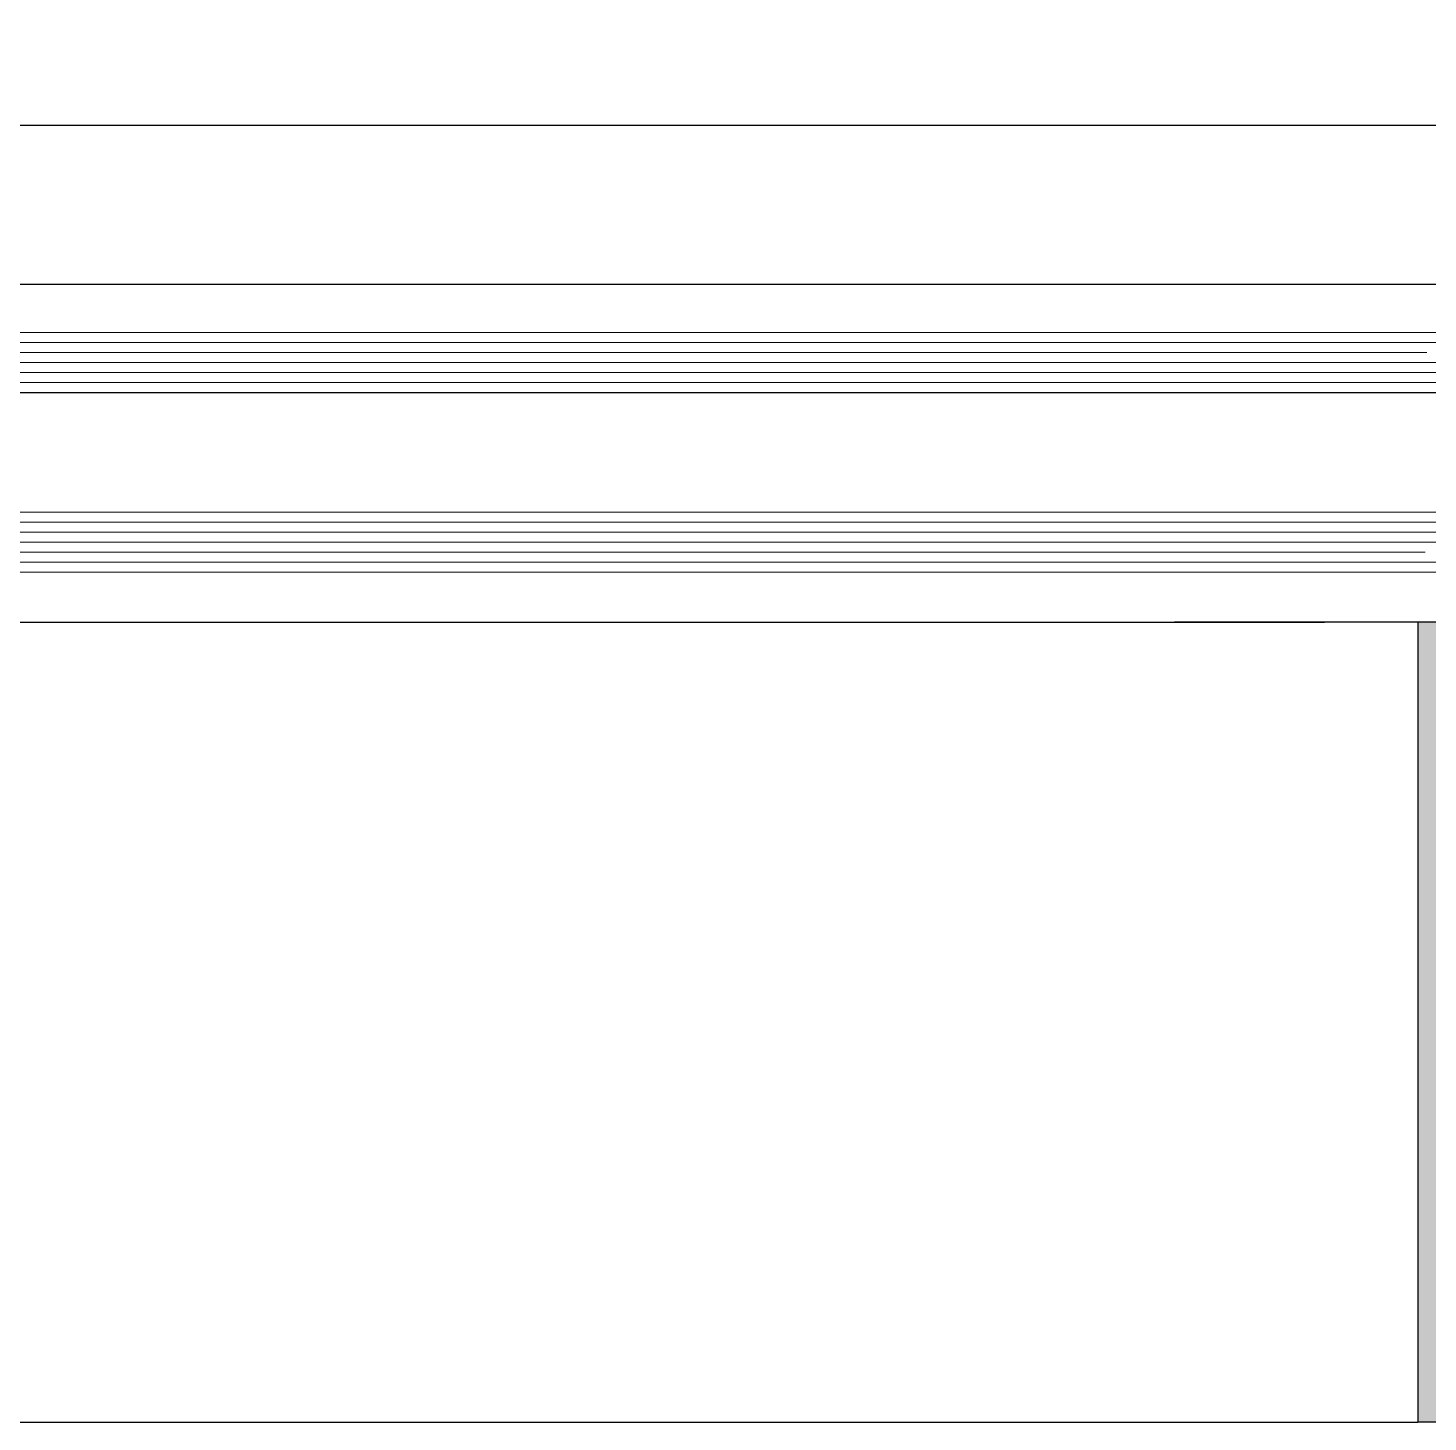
# Model space of a CAD drawing. Header units: millimetres. Extents: x 809 to 8159, y 33 to 4533.
# Drawn here: x 3893.5 to 3907.51, y 3467.05 to 3481 of the extents above; entities that cross this region are included whole.
import ezdxf

# ---------------------------------------------------------------- set-up
doc = ezdxf.new("R2010")
doc.units = ezdxf.units.MM
for name, color, linetype in [('5', 11, 'Continuous'), ('FITILLER', 240, 'Continuous'), ('GORUNUS-TARAMA', 11, 'Continuous')]:
    doc.layers.add(name, color=color, linetype=linetype)
doc.layers.add('cam', color=5, linetype='Continuous', lineweight=0)
doc.layers.add('TEFRİŞ', color=130, linetype='Continuous', lineweight=0)

# ---------------------------------------------------------------- blocks, each defined once
blk = doc.blocks.new('ajsdfxcvzx')
at = {"layer": 'FITILLER'}
h = blk.add_hatch(dxfattribs=at)
h.set_pattern_fill('DOTS', color=256, scale=1.2, angle=45, style=0)
h.set_pattern_definition([(45, (35701.88004, -5667.20346), (-0.026516504, 0.079549513), [0, -0.075])])
h.paths.add_polyline_path([(35864.049, -5116.222), (35863.368, -5116.222), (35863.368, -5124.219), (35864.049, -5124.219)])
at = {"layer": '5'}
for p, q in [((35705.679, -5111.248), (35864.113, -5111.248)), ((35705.679, -5112.841), (35864.068, -5112.841)), ((35705.679, -5116.222), (35862.432, -5116.222)), ((35864.063, -5116.222), (35860.931, -5116.222)), ((35705.679, -5124.222), (35863.368, -5124.222))]:
    blk.add_line(p, q, dxfattribs=at)
at = {"layer": 'cam'}
for p, q in [((35862.432, -5113.322), (35704.179, -5113.322)), ((35860.931, -5113.322), (35865.563, -5113.322)), ((35862.432, -5113.422), (35704.179, -5113.422)), ((35862.999, -5113.522), (35706.323, -5113.522)), ((35860.931, -5113.422), (35865.563, -5113.422)), ((35860.931, -5113.522), (35863.018, -5113.522)), ((35862.933, -5113.522), (35863.457, -5113.522)), ((35862.999, -5113.622), (35704.179, -5113.622)), ((35860.931, -5113.622), (35863.018, -5113.622)), ((35862.933, -5113.622), (35865.563, -5113.622)), ((35862.999, -5113.722), (35704.179, -5113.722)), ((35860.931, -5113.722), (35863.018, -5113.722)), ((35862.933, -5113.722), (35865.563, -5113.722)), ((35862.432, -5113.822), (35704.179, -5113.822)), ((35862.432, -5113.922), (35704.179, -5113.922)), ((35860.931, -5113.822), (35865.563, -5113.822)), ((35860.931, -5113.922), (35865.563, -5113.922)), ((35862.432, -5115.122), (35704.179, -5115.122)), ((35860.931, -5115.122), (35865.563, -5115.122)), ((35862.432, -5115.222), (35704.179, -5115.222)), ((35862.997, -5115.322), (35704.179, -5115.322)), ((35860.931, -5115.222), (35865.563, -5115.222)), ((35860.931, -5115.322), (35863.016, -5115.322)), ((35862.933, -5115.322), (35865.563, -5115.322)), ((35862.997, -5115.422), (35704.179, -5115.422)), ((35860.931, -5115.422), (35863.016, -5115.422)), ((35862.933, -5115.422), (35865.563, -5115.422)), ((35862.432, -5115.622), (35704.179, -5115.622)), ((35862.997, -5115.522), (35706.332, -5115.522)), ((35860.931, -5115.522), (35863.016, -5115.522)), ((35860.931, -5115.622), (35865.563, -5115.622)), ((35862.933, -5115.522), (35863.442, -5115.522)), ((35862.432, -5115.722), (35704.179, -5115.722)), ((35860.931, -5115.722), (35865.563, -5115.722))]:
    blk.add_line(p, q, dxfattribs=at)
at = {"layer": 'FITILLER', "elevation": 0}
blk.add_lwpolyline([(35864.049, -5116.222), (35863.368, -5116.222), (35863.368, -5124.219), (35864.049, -5124.219)], close=True, dxfattribs=at)

msp = doc.modelspace()

# ---------------------------------------------------------------- linework, layer by layer
at = {"layer": 'TEFRİŞ', "elevation": 0}
msp.add_lwpolyline([(3141.829, 3527.347), (3141.829, 3477.347), (3911.829, 3477.347), (3911.829, 3527.347)], close=True, dxfattribs=at)

# ---------------------------------------------------------------- block references
at = {"layer": 'GORUNUS-TARAMA'}
msp.add_blockref('ajsdfxcvzx', (-31955.956, 8591.274), dxfattribs=at)

doc.saveas('drawing.dxf')
